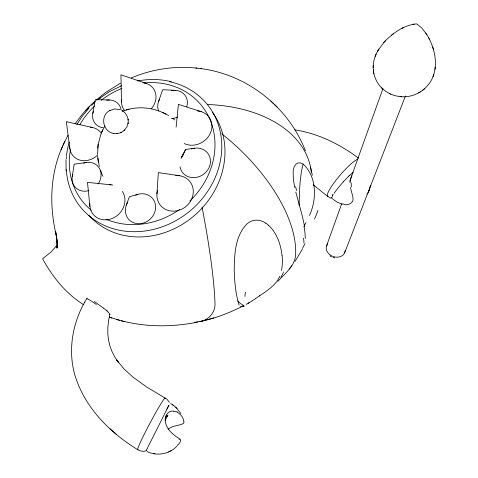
<?xml version="1.0" encoding="UTF-8"?>
<svg xmlns="http://www.w3.org/2000/svg" width="478" height="478" viewBox="0 0 478 478"><rect width="100%" height="100%" fill="white"/><g stroke="black" fill="none" stroke-linecap="round" stroke-linejoin="round"><path stroke-width="0.72" d="M299.138 205.492L299.443 192.664A158.063 27.945 81.6 0 1 300.274 180.511L301.487 171.034L303.124 164.074L300.226 162.873L297.854 162.992L296.049 164.044L294.376 166.446A15.421 6.441 80.3 0 0 293.139 171.865L293.384 179.62L294.753 187.585M169.463 402.327L166.762 399.052L146.871 387.144L132.854 377.023L123.856 368.747L116.71 360.024L118.365 362.324L114.881 357.096L112.037 351.605L110.089 346.526L108.578 340.39L107.843 334.475L107.837 327.406L108.596 320.547L109.94 314.064L107 310.909M373.39 70.648C372.499 63.514 374.507 56.249 378.212 50.166M373.181 67.565L373.234 65.48M65.994 159.574L66.095 170.813M350.039 182.799L350.565 179.017L351.975 175.808M156.933 193.895L158.349 172.606L179.716 175.749M100.918 134.019L98.199 144.207L97.566 154.191M433.409 75.649C438.033 61.787 434.132 46.3 426.591 34.207M57.366 244.324L57.049 248.166L57.318 243.057L57.241 247.168L57.163 241.641L57.348 245.955L56.601 236.831L57.408 244.467L55.627 231.328L56.41 235.953C49.174 206.281 49.832 174.123 62.684 146.041M128.086 123.121C128.911 118.108 126.258 112.772 121.765 110.4M176.119 127.124L178.402 104.371L201.196 111.655M98.199 144.207L97.715 148.138M434.968 69.435L435.243 67.171M370.492 185.428L369.207 190.423M66.34 155.804L67.613 148.276L69.268 142.068M57.085 246.773L57.629 243.069L56.774 247.765L57.48 244.425M72.286 176.412L74.168 164.187L86.703 162.454M124.471 130.159L126.867 126.939L128.05 123.33M128.002 123.635L128.134 122.816M92.804 113.435L95.283 99.675L109.432 99.98M165.143 419.475C164.701 418.381 167.7 413.548 167.169 416.475M109.94 314.16L109.617 314.422M109.737 110.526C99.944 115.467 102.668 131.659 113.388 133.344M366.955 193.853L366.853 194.152M158.547 101.539L162.699 89.673L175.271 90.336M326.528 246.027L341.639 203.861M349.693 181.377L382.938 88.621M419.457 92.403C425.832 88.705 430.893 82.724 433.367 75.769M433.032 76.701L433.743 74.717M305.024 243.637L302.55 248.124M126.353 205.026L129.383 196.769L137.7 194.397M367.988 193.064L369.219 190.381M369.112 190.662L369.327 190.101M344.584 252.952L405.446 95.97M375.636 55.293L376.067 54.253M375.218 56.314L375.648 55.269M63.084 145.151L68.043 135.107M279.797 276.296C276.194 284.679 268.236 289.901 260.994 294.896M61.011 149.853L64.721 141.428M309.475 215.429C316.962 199.457 316.932 176.579 303.124 164.074M146.16 450.473L145.951 450.957L146.901 449.147M167.037 416.756L166.882 417.091A11.114 0.424 -63 0 1 166.78 417.312L165.137 420.479M103.511 128.474L101.551 132.508L102.196 131.145M102.238 131.038L102.83 129.783M168.842 405.446L166.595 409.939M166.571 409.987L147.057 448.836M87.127 298.015C71.383 323.122 66.328 355.524 77.783 383.344C84.11 399.483 94.471 413.823 106.863 425.856C116.214 434.938 126.652 442.861 137.736 449.714C139.97 451.023 142.635 451.596 145.204 451.136M84.498 302.682L84.761 302.168M305.974 222.599L304.408 225.58M181.359 157.728L185.685 149.453L194.528 148.204M181.712 157.059L185.685 149.453M302.544 248.883L295.01 261.424M76.856 124.561L82.037 116.53L89.045 108.052M277.885 281.363C284.733 273.655 294.532 266.485 295.565 255.455A131.283 67.828 41.5 0 0 221.667 133.732M378.325 49.981L384.264 42.01M377.656 51.104L378.875 49.049M104.246 127.184L105.046 125.899M75.034 123.838L82.15 114.421L88.012 107.932M289.13 268.989L291.795 265.858M57.665 244.497L50.835 252.193L42.59 258.712C52.544 277.007 66.054 293.833 83.931 304.886M384.623 41.622C393.137 32.868 404.197 24.862 416.744 23.9L421.805 27.999L426.908 34.691M383.577 42.769L385.292 40.881M201.955 208.229L201.955 208.229A80.513 70.445 -42.8 0 1 88.908 215.333M85.466 110.585L89.117 106.797M176.836 446.273C169.355 454.1 156.82 456.418 147.099 451.567M348.593 176.263L349.454 175.438M113.25 133.314C117.152 134.222 121.466 133.045 124.358 130.267M124.137 130.476L124.704 129.938M91.615 105.417L94.286 102.878M96.162 100.081L105.483 92.577L120.462 83.142M177.637 445C179.328 443.883 181.407 440.8 180.272 439.407M422.839 90.145L424.458 88.818M391.41 35.264L392.115 34.721M392.719 34.249L393.388 33.735M177.045 445.454L177.35 445.233M99.926 98.133L109.056 91.907L121.52 85.723M168.226 429.208C172.462 425.277 178.766 426.029 183.421 423.454A14.86 5.115 46.6 0 0 183.928 421.453M259.781 295.715L255.342 298.642M249.701 302.263L246.17 304.402M401.323 96.759C407.579 97.165 413.948 95.636 419.349 92.463M418.561 92.929L420.276 91.925M109.832 110.472L114.744 108.936L120.08 109.635M109.468 110.681L110.089 110.322M170.915 450.79L171.244 450.611M170.276 451.136L169.582 451.489M237.68 301.021L240.661 303.673L243.888 305.609C228.424 313.407 211.957 319.907 194.731 322.25M403.838 27.449L401.974 28.369M168.543 451.973L168.901 451.806M243.888 305.609L241.784 306.362L240.38 306.32M120.528 132.729L121.149 132.454M131.205 77.956C151.825 69.185 174.703 65.659 196.996 68.145M122.834 111.171C135.967 105.925 151.215 107.018 163.876 113.107M126.073 110.012L127.369 109.653M127.716 109.552L129.144 109.157M213.869 317.942L199.858 321.67C208.761 320.039 215.692 312.194 214.981 302.956A131.504 15.368 78.4 0 0 202.015 206.944M197.832 322.064C172.719 327.167 146.376 327.263 121.496 320.798M414.211 24.067L413.076 24.27M137.586 80.991C148.742 78.852 160.369 78.966 171.405 81.75M116.757 133.583L117.218 133.547M173.383 411.038C170.55 410.799 167.7 412.377 166.404 414.91A10.385 7.666 71.4 0 0 165.286 419.451C165.107 428.623 172.857 434.693 179.931 439.007M390.389 94.023L394.78 95.654L400.492 96.699M400.241 96.681L401.634 96.783M111.045 184.813L87.492 182.387L89.912 206.52M200.204 68.533C246.791 74.18 288.634 107.024 305.394 150.833M195.902 68.013L201.513 68.689M294.777 129.831C318.049 133.428 339.768 144.141 358.518 158.134M153.313 453.628L153.707 453.694M154.525 453.825L154.914 453.891M92.451 127.465L66.352 121.693L69.818 148.58M332.993 257.475L334.666 257.881M109.462 317.153L119.673 320.308M116.638 319.519L124.77 321.652M342.535 204.255L337.384 202.314L332.951 199.296M146.328 83.465L120.958 74.795L121.484 102.005M109.205 317.045L111.87 318.019M330.818 198.179L328.858 197.247M382.328 88.573L385.662 91.31L389.666 93.676M389.367 93.539L390.634 94.142M164.199 113.268L167.521 114.965M162.239 112.324L165.872 114.069M177.141 412.108C180.594 413.96 183.301 417.455 183.845 421.387M170.544 403.546L172.875 404.974M265.876 223.172C262.189 220.651 257.475 219.36 253.083 220.573A16.067 12.721 -62.3 0 0 247.018 223.889C235.11 235.905 234.399 254.236 234.238 270.16C234.555 281.895 235.636 293.815 239.114 305.066M329.951 255.897L331.403 256.8M122.302 110.705L122.882 111.087M94.226 301.457L103.397 308.065M173.544 405.452L176.065 407.537M172.54 404.741L173.878 405.685M313.132 184.729L327.508 196.303M116.757 434.735L110.006 428.838M342.899 203.789C345.755 205.803 350.057 204.542 352.149 201.967A12.84 7.768 27.4 0 0 353.051 199.434L352.848 196.846L350.41 187.418M373.276 69.645C373.838 76.671 376.999 83.477 382.101 88.352M176.657 408.11L180.887 413.607M381.587 87.862L382.806 89.033M268.767 225.461C276.989 233.288 280.897 244.67 282.02 255.748M270.889 101.049L273.589 103.648M274.241 104.252L277.037 106.947M175.773 407.25L176.95 408.391M425.82 33.03L426.107 33.472M428.724 37.822L429.029 38.425M429.411 39.172L429.74 39.817M432.698 47.137L432.954 47.973M433.152 48.619L433.415 49.491M99.316 166.493L97.632 156.21M295.786 192.025L302.335 216.134L304.647 226.811M310.521 167.109L312.331 175.229M373.892 73.714L373.402 70.708M97.805 158.218L98.086 160.214M98.109 160.393L98.402 162.454M128.068 119.297L128.11 119.602M128.134 119.811L128.176 120.121M178.999 439.246A19.789 6.011 -7 0 1 179.531 439.575M173.353 411.265A19.144 13.599 -71.3 0 1 177.207 411.916M167.019 408.75A26.708 0.317 -62.3 0 1 168.955 405.23M138.166 449.368A29.277 1.583 -62 0 1 149.889 423.347A29.277 1.583 -62 0 1 165.227 398.455M167.192 416.422A18.278 0.687 -63 0 1 168.023 414.976M106.6 310.533A12.261 1.093 35.2 0 1 107.192 311.023M103.475 308.095A12.099 0.866 35.9 0 1 106.54 310.503M86.847 298.684A15.613 1.41 37.3 0 1 96.383 304.558M351.473 186.91A15.935 9.064 89.8 0 1 351.151 182.793M332.419 198.639A22.526 3.537 -45.6 0 1 331.851 197.778M331.684 197.946A22.52 3.495 -45.7 0 1 331.66 197.557M331.929 197.3A22.52 3.471 -46.1 0 1 333.041 194.815M343.395 181.7A22.52 3.471 -46.1 0 1 348.486 176.49M332.389 195.388A22.508 3.442 -46.1 0 1 333.076 194.158M334.188 193.226A22.514 3.268 -46.6 0 1 343.479 181.736M349.4 175.659A22.526 3.573 -46.1 0 1 353.111 172.271M328.703 196.548A24.635 4.35 -49.3 0 1 336.255 179.883A24.635 4.35 -49.3 0 1 357.956 159.072M169.559 81.684A81.559 71.79 -39.2 0 1 220.179 161.839A81.559 71.79 -39.2 0 1 138.369 231.609A81.559 71.79 -39.2 0 1 66.328 169.714M66.484 158.726A81.559 71.79 -39.2 0 1 66.699 156.647M212.399 112.354A80.447 70.368 -42.4 0 1 222.156 132.018L222.897 134.712A80.435 70.403 -42.7 0 1 202.212 207.954M144.434 82.891A76.42 67.183 -39.3 0 1 210.792 121.591A76.42 67.183 -39.3 0 1 189.891 200.969M179.585 209.46A76.42 67.183 -39.3 0 1 105.979 219.199M91.149 210.177A76.42 67.183 -39.3 0 1 70.517 149.429M79.748 124.848A76.42 67.183 -39.3 0 1 94.542 106.074M101.414 100.153A76.42 67.183 -39.3 0 1 121.854 88.406M345.164 250.615A9.685 7.821 19.8 0 1 332.849 256.447A9.685 7.821 19.8 0 1 327.663 243.971M244.885 296.432A61.519 9.548 -71.8 0 1 245.423 292.183M244.258 306.111A24.527 2.731 -39 0 1 242.615 306.691M255.15 298.911A13.743 0.514 -33.6 0 1 248.219 303.339M260.456 295.141A19.915 0.986 -33 0 1 259.345 295.888M283.502 271.928A56.04 32.337 46.8 0 1 280.813 277.234M282.169 255.766A116.68 78.35 18.2 0 1 281.518 270.434M265.804 223.262A41.992 32.002 -42.2 0 1 268.756 225.473M86.972 109.516A131.283 67.828 41.5 0 1 95.373 101.151M97.177 99.95A131.283 67.828 41.5 0 1 100.404 98.139M303.452 238.169A55.346 25.902 32.1 0 1 303.9 243.117M303.954 226.112A110.179 33.43 58.5 0 1 305.287 238.426M296.539 190.603A39.728 8.646 80 0 1 295.631 186.611M317.9 210.404A60.915 22.932 -50.9 0 1 314.524 219.044M207.267 104.491A131.157 85.054 -9.8 0 1 311.315 172.104M191.367 148.963A15.894 14.215 -35.4 0 1 210.099 158.11A15.894 14.215 -35.4 0 1 198.089 176.985A15.894 14.215 -35.4 0 1 179.991 166.834M180.995 158.535A15.894 14.215 -35.4 0 1 183.235 154.747M171.524 90.599A15.481 13.456 -34.8 0 1 186.796 106.672M177.643 117.008A15.481 13.456 -34.8 0 1 171.351 118.592M158.582 110.95A15.481 13.456 -34.8 0 1 159.574 99.257M106.642 100.171A15.188 13.031 -39.6 0 1 121.071 109.623M104.013 127.853A15.188 13.031 -39.6 0 1 93.407 111.219M83.758 163.135A15.433 13.45 -44.2 0 1 98.934 167.581A15.433 13.45 -44.2 0 1 98.044 184.012M88.322 190.758A15.433 13.45 -44.2 0 1 72.781 174.309M135.627 195.161A15.858 14.209 -42.9 0 1 155.607 206.484A15.858 14.209 -42.9 0 1 136.833 223.596A15.858 14.209 -42.9 0 1 127.483 202.576M175.725 175.581A18.929 17.047 -38.9 0 1 193.202 193.471A18.929 17.047 -38.9 0 1 171.769 211.109A18.929 17.047 -38.9 0 1 157.495 190.585M197.468 110.95A18.66 16.455 -34 0 1 210.601 132.603A18.66 16.455 -34 0 1 184.209 143.508M142.946 82.76A18.14 15.613 -37 0 1 151.377 108.685M124.471 110.436A18.14 15.613 -37 0 1 121.591 99.735M90.42 127.184A18.11 15.613 -42.3 0 1 101.677 133.87M97.691 155.015A18.11 15.613 -42.3 0 1 79.39 159.993A18.11 15.613 -42.3 0 1 69.668 146.095M122.398 191.433A18.612 16.461 -44.7 0 1 111.762 218.637A18.612 16.461 -44.7 0 1 89.798 203.753M109.121 184.747A18.612 16.461 -44.7 0 1 112.778 185.064M102.901 176.286A46.336 40.397 -41.8 0 1 100.691 170.437M168.041 115.341A46.336 40.397 -41.8 0 1 168.626 115.67M172.737 118.407A46.336 40.397 -41.8 0 1 174.637 119.972"/></g></svg>
